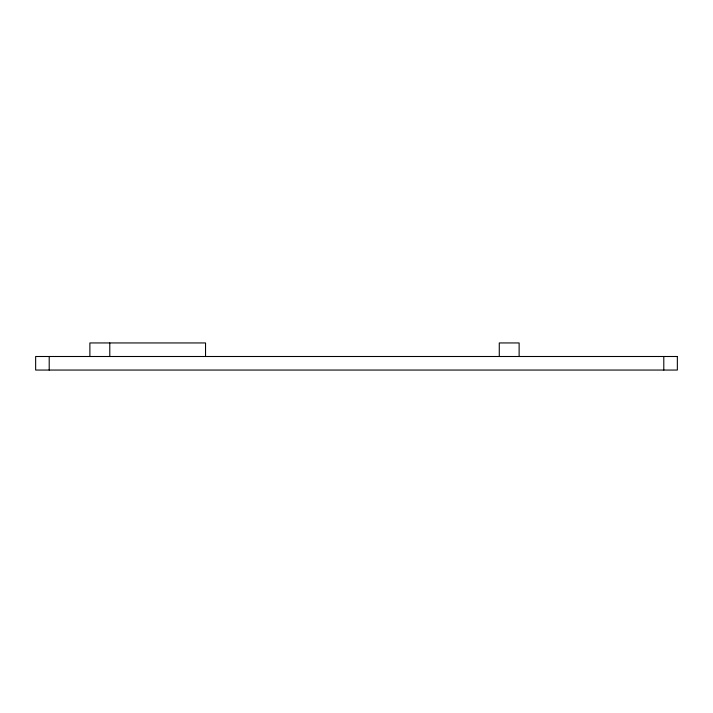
<?xml version="1.0" encoding="UTF-8"?>
<svg xmlns="http://www.w3.org/2000/svg" width="713" height="713" viewBox="0 0 713 713"><rect width="100%" height="100%" fill="white"/><g stroke="black" fill="none" stroke-linecap="round" stroke-linejoin="round"><path stroke-width="1.07" d="M663.794 356.5L663.794 370.056M519.126 356.5L519.126 342.944L499.278 342.944L499.278 356.5M205.54 356.5L205.54 342.944L89.883 342.944L89.883 356.5M109.784 342.944L109.784 356.5M49.206 356.5L49.206 370.056M677.35 356.5L35.65 356.5L35.65 370.056L677.35 370.056L677.35 356.5"/></g></svg>
